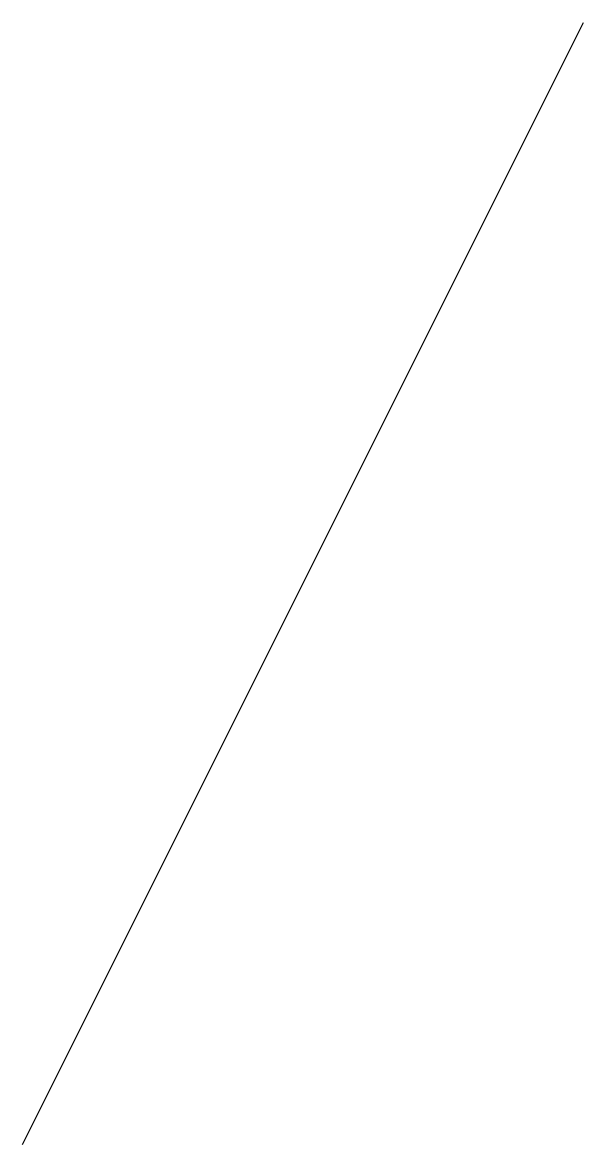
# Model space of a CAD drawing. Extents: x 1.5 to 11.5, y 2.2 to 22.2.
import ezdxf

# ---------------------------------------------------------------- set-up
doc = ezdxf.new("R2010")
doc.units = 0
doc.layers.add('VIPRS_G13', color=7, linetype='Continuous')

msp = doc.modelspace()

# ---------------------------------------------------------------- linework, layer by layer
at = {"layer": 'VIPRS_G13'}
msp.add_line((1.5, 2.25), (11.5, 22.25), dxfattribs=at)

doc.saveas('drawing.dxf')
